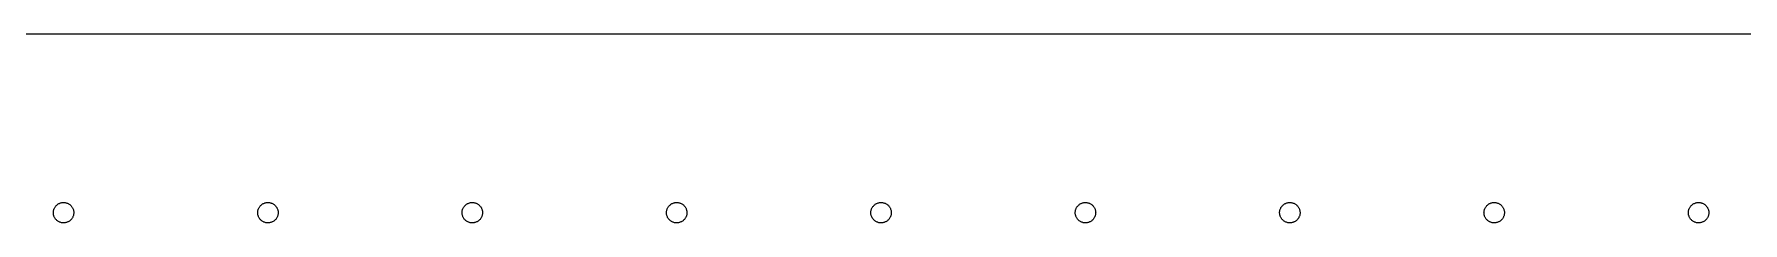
# Model space of a CAD drawing. Extents: x 0 to 96, y 0 to 48.
# Drawn here: x 27.58 to 38.03, y 45.03 to 46.18 of the extents above; entities that cross this region are included whole.
import ezdxf

# ---------------------------------------------------------------- set-up
doc = ezdxf.new("R2010")
doc.units = 0
doc.layers.add('Layer_1', color=7, linetype='CONTINUOUS')

msp = doc.modelspace()

# ---------------------------------------------------------------- linework, layer by layer
at = {"layer": 'Layer_1', "color": 7}
for p, q in [((87.630359, 46.182721), (8.380556, 46.182721)), ((27.726619, 45.144138), (27.730122, 45.146107)), ((27.730122, 45.146107), (27.733784, 45.147288)), ((27.733784, 45.147288), (27.737484, 45.148862)), ((27.737484, 45.148862), (27.741264, 45.149651)), ((27.741264, 45.14965), (27.745122, 45.150439)), ((27.745122, 45.150438), (27.74902, 45.151227)), ((27.74902, 45.151224), (27.752957, 45.151224)), ((27.752957, 45.151224), (27.756854, 45.151224)), ((27.756854, 45.151224), (27.760792, 45.151224)), ((27.760792, 45.151224), (27.764689, 45.150836)), ((27.764689, 45.150831), (27.768548, 45.150042)), ((27.768548, 45.150043), (27.772367, 45.149254)), ((27.772367, 45.149257), (27.776107, 45.148076)), ((27.776107, 45.148076), (27.779768, 45.1465)), ((27.779768, 45.1465), (27.783351, 45.144926)), ((27.783351, 45.144926), (27.786816, 45.142957)), ((28.976619, 45.144138), (28.980122, 45.146107)), ((28.980122, 45.146107), (28.983784, 45.147288)), ((28.983784, 45.147288), (28.987484, 45.148862)), ((28.987484, 45.148862), (28.991264, 45.149651)), ((28.991264, 45.14965), (28.995122, 45.150439)), ((28.995122, 45.150438), (28.99902, 45.151227)), ((28.99902, 45.151224), (29.002957, 45.151224)), ((29.002957, 45.151224), (29.006854, 45.151224)), ((29.006854, 45.151224), (29.010792, 45.151224)), ((29.010792, 45.151224), (29.014689, 45.150836)), ((29.014689, 45.150831), (29.018548, 45.150042)), ((29.018548, 45.150043), (29.022367, 45.149254)), ((29.022367, 45.149257), (29.026107, 45.148076)), ((29.026107, 45.148076), (29.029768, 45.1465)), ((29.029768, 45.1465), (29.033351, 45.144926)), ((29.033351, 45.144926), (29.036816, 45.142957)), ((30.226619, 45.144138), (30.230122, 45.146107)), ((30.230122, 45.146107), (30.233784, 45.147288)), ((30.233784, 45.147288), (30.237484, 45.148862)), ((30.237484, 45.148862), (30.241264, 45.149651)), ((30.241264, 45.14965), (30.245122, 45.150439)), ((30.245122, 45.150438), (30.24902, 45.151227)), ((30.24902, 45.151224), (30.252957, 45.151224)), ((30.252957, 45.151224), (30.256854, 45.151224)), ((30.256854, 45.151224), (30.260792, 45.151224)), ((30.260792, 45.151224), (30.264689, 45.150836)), ((30.264689, 45.150831), (30.268548, 45.150042)), ((30.268548, 45.150043), (30.272367, 45.149254)), ((30.272367, 45.149257), (30.276107, 45.148076)), ((30.276107, 45.148076), (30.279768, 45.1465)), ((30.279768, 45.1465), (30.283351, 45.144926)), ((30.283351, 45.144926), (30.286816, 45.142957)), ((31.476619, 45.144138), (31.480122, 45.146107)), ((31.480122, 45.146107), (31.483784, 45.147288)), ((31.483784, 45.147288), (31.487484, 45.148862)), ((31.487484, 45.148862), (31.491264, 45.149651)), ((31.491264, 45.14965), (31.495122, 45.150439)), ((31.495122, 45.150438), (31.49902, 45.151227)), ((31.49902, 45.151224), (31.502957, 45.151224)), ((31.502957, 45.151224), (31.506854, 45.151224)), ((31.506854, 45.151224), (31.510792, 45.151224)), ((31.510792, 45.151224), (31.514689, 45.150836)), ((31.514689, 45.150831), (31.518548, 45.150042)), ((31.518548, 45.150043), (31.522367, 45.149254)), ((31.522367, 45.149257), (31.526107, 45.148076)), ((31.526107, 45.148076), (31.529768, 45.1465)), ((31.529768, 45.1465), (31.533351, 45.144926)), ((31.533351, 45.144926), (31.536816, 45.142957)), ((32.726619, 45.144138), (32.730122, 45.146107)), ((32.730122, 45.146107), (32.733784, 45.147288)), ((32.733784, 45.147288), (32.737484, 45.148862)), ((32.737484, 45.148862), (32.741264, 45.149651)), ((32.741264, 45.14965), (32.745122, 45.150439)), ((32.745122, 45.150438), (32.74902, 45.151227)), ((32.74902, 45.151224), (32.752957, 45.151224)), ((32.752957, 45.151224), (32.756854, 45.151224)), ((32.756854, 45.151224), (32.760792, 45.151224)), ((32.760792, 45.151224), (32.764689, 45.150836)), ((32.764689, 45.150831), (32.768548, 45.150042)), ((32.768548, 45.150043), (32.772367, 45.149254)), ((32.772367, 45.149257), (32.776107, 45.148076)), ((32.776107, 45.148076), (32.779768, 45.1465)), ((32.779768, 45.1465), (32.783351, 45.144926)), ((32.783351, 45.144926), (32.786816, 45.142957)), ((33.976619, 45.144138), (33.980122, 45.146107)), ((33.980122, 45.146107), (33.983784, 45.147288)), ((33.983784, 45.147288), (33.987484, 45.148862)), ((33.987484, 45.148862), (33.991264, 45.149651)), ((33.991264, 45.14965), (33.995122, 45.150439)), ((33.995122, 45.150438), (33.99902, 45.151227)), ((33.99902, 45.151224), (34.002957, 45.151224)), ((34.002957, 45.151224), (34.006854, 45.151224)), ((34.006854, 45.151224), (34.010792, 45.151224)), ((34.010792, 45.151224), (34.014689, 45.150836)), ((34.014689, 45.150831), (34.018548, 45.150042)), ((34.018548, 45.150043), (34.022367, 45.149254)), ((34.022367, 45.149257), (34.026107, 45.148076)), ((34.026107, 45.148076), (34.029768, 45.1465)), ((34.029768, 45.1465), (34.033351, 45.144926)), ((34.033351, 45.144926), (34.036816, 45.142957)), ((35.226619, 45.144138), (35.230122, 45.146107)), ((35.230122, 45.146107), (35.233784, 45.147288)), ((35.233784, 45.147288), (35.237484, 45.148862)), ((35.237484, 45.148862), (35.241264, 45.149651)), ((35.241264, 45.14965), (35.245122, 45.150439)), ((35.245122, 45.150438), (35.24902, 45.151227)), ((35.24902, 45.151224), (35.252957, 45.151224)), ((35.252957, 45.151224), (35.256854, 45.151224)), ((35.256854, 45.151224), (35.260792, 45.151224)), ((35.260792, 45.151224), (35.264689, 45.150836)), ((35.264689, 45.150831), (35.268548, 45.150042)), ((35.268548, 45.150043), (35.272367, 45.149254)), ((35.272367, 45.149257), (35.276107, 45.148076)), ((35.276107, 45.148076), (35.279768, 45.1465)), ((35.279768, 45.1465), (35.283351, 45.144926)), ((35.283351, 45.144926), (35.286816, 45.142957)), ((36.476619, 45.144138), (36.480122, 45.146107)), ((36.480122, 45.146107), (36.483784, 45.147288)), ((36.483784, 45.147288), (36.487484, 45.148862)), ((36.487484, 45.148862), (36.491264, 45.149651)), ((36.491264, 45.14965), (36.495122, 45.150439)), ((36.495122, 45.150438), (36.49902, 45.151227)), ((36.49902, 45.151224), (36.502957, 45.151224)), ((36.502957, 45.151224), (36.506854, 45.151224)), ((36.506854, 45.151224), (36.510792, 45.151224)), ((36.510792, 45.151224), (36.514689, 45.150836)), ((36.514689, 45.150831), (36.518548, 45.150042)), ((36.518548, 45.150043), (36.522367, 45.149254)), ((36.522367, 45.149257), (36.526107, 45.148076)), ((36.526107, 45.148076), (36.529768, 45.1465)), ((36.529768, 45.1465), (36.533351, 45.144926)), ((36.533351, 45.144926), (36.536816, 45.142957)), ((37.726619, 45.144138), (37.730122, 45.146107)), ((37.730122, 45.146107), (37.733784, 45.147288)), ((37.733784, 45.147288), (37.737484, 45.148862)), ((37.737484, 45.148862), (37.741264, 45.149651)), ((37.741264, 45.14965), (37.745122, 45.150439)), ((37.745122, 45.150438), (37.74902, 45.151227)), ((37.74902, 45.151224), (37.752957, 45.151224)), ((37.752957, 45.151224), (37.756854, 45.151224)), ((37.756854, 45.151224), (37.760792, 45.151224)), ((37.760792, 45.151224), (37.764689, 45.150836)), ((37.764689, 45.150831), (37.768548, 45.150042)), ((37.768548, 45.150043), (37.772367, 45.149254)), ((37.772367, 45.149257), (37.776107, 45.148076)), ((37.776107, 45.148076), (37.779768, 45.1465)), ((37.779768, 45.1465), (37.783351, 45.144926)), ((37.783351, 45.144926), (37.786816, 45.142957)), ((27.693076, 45.090201), (27.693276, 45.094138)), ((27.69339, 45.082327), (27.693112, 45.086264)), ((27.693114, 45.086264), (27.693114, 45.090201)), ((27.693272, 45.094138), (27.69375, 45.098076)), ((27.693941, 45.07839), (27.693386, 45.082327)), ((27.693744, 45.098076), (27.694411, 45.102012)), ((27.694689, 45.074453), (27.693944, 45.07839)), ((27.694413, 45.102012), (27.695358, 45.105556)), ((27.695713, 45.07091), (27.694691, 45.074453)), ((27.695359, 45.105556), (27.69654, 45.109492)), ((27.696973, 45.066973), (27.695713, 45.07091)), ((27.69654, 45.109492), (27.697957, 45.113036)), ((27.698469, 45.06343), (27.696973, 45.066973)), ((27.697957, 45.113036), (27.699571, 45.116579)), ((27.700162, 45.059887), (27.698469, 45.06343)), ((27.699571, 45.116579), (27.701422, 45.120122)), ((27.702091, 45.056343), (27.700162, 45.059887)), ((27.701422, 45.120122), (27.703508, 45.123666)), ((27.704217, 45.053193), (27.702091, 45.056343)), ((27.703508, 45.123666), (27.705792, 45.126816)), ((27.706579, 45.050043), (27.704217, 45.053193)), ((27.705792, 45.126816), (27.708232, 45.129571)), ((27.709099, 45.046894), (27.706579, 45.050043)), ((27.708232, 45.129571), (27.71091, 45.132721)), ((27.711816, 45.044138), (27.709099, 45.046894)), ((27.71091, 45.132721), (27.713744, 45.135477)), ((27.714729, 45.041382), (27.711816, 45.044138)), ((27.713744, 45.135477), (27.716737, 45.137839)), ((27.71776, 45.03902), (27.714729, 45.041382)), ((27.716737, 45.137839), (27.719887, 45.140201)), ((27.719887, 45.140201), (27.723193, 45.14217)), ((27.723193, 45.14217), (27.726619, 45.144138)), ((27.786816, 45.142957), (27.790162, 45.140989)), ((27.790162, 45.140989), (27.793351, 45.138627)), ((27.793351, 45.138627), (27.796382, 45.136264)), ((27.797367, 45.042563), (27.794374, 45.039808)), ((27.796382, 45.136264), (27.799296, 45.133508)), ((27.800201, 45.045319), (27.797367, 45.042563)), ((27.799296, 45.133508), (27.802012, 45.130752)), ((27.802879, 45.048076), (27.800201, 45.045319)), ((27.802012, 45.130752), (27.804532, 45.127602)), ((27.805319, 45.051224), (27.802879, 45.048076)), ((27.804532, 45.127602), (27.806894, 45.124453)), ((27.807603, 45.054374), (27.805319, 45.051224)), ((27.806894, 45.124453), (27.80902, 45.121303)), ((27.809689, 45.057524), (27.807603, 45.054374)), ((27.80902, 45.121303), (27.810949, 45.11776)), ((27.81154, 45.061068), (27.809689, 45.057524)), ((27.810949, 45.11776), (27.812642, 45.114217)), ((27.813154, 45.064611), (27.81154, 45.061068)), ((27.812642, 45.114217), (27.814138, 45.110673)), ((27.814571, 45.068154), (27.813154, 45.064611)), ((27.814138, 45.110673), (27.815398, 45.10713)), ((27.815752, 45.072091), (27.814571, 45.068154)), ((27.815398, 45.10713), (27.81642, 45.103193)), ((27.816698, 45.076028), (27.815753, 45.072091)), ((27.816422, 45.103193), (27.817167, 45.099257)), ((27.817367, 45.079571), (27.8167, 45.076028)), ((27.81717, 45.099257), (27.817726, 45.095319)), ((27.817839, 45.083508), (27.817361, 45.079571)), ((27.817721, 45.095319), (27.817999, 45.091382)), ((27.818036, 45.087446), (27.817836, 45.083508)), ((27.817997, 45.091382), (27.817997, 45.087446)), ((28.943076, 45.090201), (28.943276, 45.094138)), ((28.94339, 45.082327), (28.943112, 45.086264)), ((28.943114, 45.086264), (28.943114, 45.090201)), ((28.943272, 45.094138), (28.94375, 45.098076)), ((28.943941, 45.07839), (28.943386, 45.082327)), ((28.943744, 45.098076), (28.944411, 45.102012)), ((28.944689, 45.074453), (28.943944, 45.07839)), ((28.944413, 45.102012), (28.945358, 45.105556)), ((28.945713, 45.07091), (28.944691, 45.074453)), ((28.945359, 45.105556), (28.94654, 45.109492)), ((28.946973, 45.066973), (28.945713, 45.07091)), ((28.94654, 45.109492), (28.947957, 45.113036)), ((28.948469, 45.06343), (28.946973, 45.066973)), ((28.947957, 45.113036), (28.949571, 45.116579)), ((28.950162, 45.059887), (28.948469, 45.06343)), ((28.949571, 45.116579), (28.951422, 45.120122)), ((28.952091, 45.056343), (28.950162, 45.059887)), ((28.951422, 45.120122), (28.953508, 45.123666)), ((28.954217, 45.053193), (28.952091, 45.056343)), ((28.953508, 45.123666), (28.955792, 45.126816)), ((28.956579, 45.050043), (28.954217, 45.053193)), ((28.955792, 45.126816), (28.958232, 45.129571)), ((28.959099, 45.046894), (28.956579, 45.050043)), ((28.958232, 45.129571), (28.96091, 45.132721)), ((28.961816, 45.044138), (28.959099, 45.046894)), ((28.96091, 45.132721), (28.963744, 45.135477)), ((28.964729, 45.041382), (28.961816, 45.044138)), ((28.963744, 45.135477), (28.966737, 45.137839)), ((28.96776, 45.03902), (28.964729, 45.041382)), ((28.966737, 45.137839), (28.969887, 45.140201)), ((28.969887, 45.140201), (28.973193, 45.14217)), ((28.973193, 45.14217), (28.976619, 45.144138)), ((29.036816, 45.142957), (29.040162, 45.140989)), ((29.040162, 45.140989), (29.043351, 45.138627)), ((29.043351, 45.138627), (29.046382, 45.136264)), ((29.047367, 45.042563), (29.044374, 45.039808)), ((29.046382, 45.136264), (29.049296, 45.133508)), ((29.050201, 45.045319), (29.047367, 45.042563)), ((29.049296, 45.133508), (29.052012, 45.130752)), ((29.052879, 45.048076), (29.050201, 45.045319)), ((29.052012, 45.130752), (29.054532, 45.127602)), ((29.055319, 45.051224), (29.052879, 45.048076)), ((29.054532, 45.127602), (29.056894, 45.124453)), ((29.057603, 45.054374), (29.055319, 45.051224)), ((29.056894, 45.124453), (29.05902, 45.121303)), ((29.059689, 45.057524), (29.057603, 45.054374)), ((29.05902, 45.121303), (29.060949, 45.11776)), ((29.06154, 45.061068), (29.059689, 45.057524)), ((29.060949, 45.11776), (29.062642, 45.114217)), ((29.063154, 45.064611), (29.06154, 45.061068)), ((29.062642, 45.114217), (29.064138, 45.110673)), ((29.064571, 45.068154), (29.063154, 45.064611)), ((29.064138, 45.110673), (29.065398, 45.10713)), ((29.065752, 45.072091), (29.064571, 45.068154)), ((29.065398, 45.10713), (29.06642, 45.103193)), ((29.066698, 45.076028), (29.065753, 45.072091)), ((29.066422, 45.103193), (29.067167, 45.099257)), ((29.067367, 45.079571), (29.0667, 45.076028)), ((29.06717, 45.099257), (29.067726, 45.095319)), ((29.067839, 45.083508), (29.067361, 45.079571)), ((29.067721, 45.095319), (29.067999, 45.091382)), ((29.068036, 45.087446), (29.067836, 45.083508)), ((29.067997, 45.091382), (29.067997, 45.087446)), ((30.193076, 45.090201), (30.193276, 45.094138)), ((30.19339, 45.082327), (30.193112, 45.086264)), ((30.193114, 45.086264), (30.193114, 45.090201)), ((30.193272, 45.094138), (30.19375, 45.098076)), ((30.193941, 45.07839), (30.193386, 45.082327)), ((30.193744, 45.098076), (30.194411, 45.102012)), ((30.194689, 45.074453), (30.193944, 45.07839)), ((30.194413, 45.102012), (30.195358, 45.105556)), ((30.195713, 45.07091), (30.194691, 45.074453)), ((30.195359, 45.105556), (30.19654, 45.109492)), ((30.196973, 45.066973), (30.195713, 45.07091)), ((30.19654, 45.109492), (30.197957, 45.113036)), ((30.198469, 45.06343), (30.196973, 45.066973)), ((30.197957, 45.113036), (30.199571, 45.116579)), ((30.200162, 45.059887), (30.198469, 45.06343)), ((30.199571, 45.116579), (30.201422, 45.120122)), ((30.202091, 45.056343), (30.200162, 45.059887)), ((30.201422, 45.120122), (30.203508, 45.123666)), ((30.204217, 45.053193), (30.202091, 45.056343)), ((30.203508, 45.123666), (30.205792, 45.126816)), ((30.206579, 45.050043), (30.204217, 45.053193)), ((30.205792, 45.126816), (30.208232, 45.129571)), ((30.209099, 45.046894), (30.206579, 45.050043)), ((30.208232, 45.129571), (30.21091, 45.132721)), ((30.211816, 45.044138), (30.209099, 45.046894)), ((30.21091, 45.132721), (30.213744, 45.135477)), ((30.214729, 45.041382), (30.211816, 45.044138)), ((30.213744, 45.135477), (30.216737, 45.137839)), ((30.21776, 45.03902), (30.214729, 45.041382)), ((30.216737, 45.137839), (30.219887, 45.140201)), ((30.219887, 45.140201), (30.223193, 45.14217)), ((30.223193, 45.14217), (30.226619, 45.144138)), ((30.286816, 45.142957), (30.290162, 45.140989)), ((30.290162, 45.140989), (30.293351, 45.138627)), ((30.293351, 45.138627), (30.296382, 45.136264)), ((30.297367, 45.042563), (30.294374, 45.039808)), ((30.296382, 45.136264), (30.299296, 45.133508)), ((30.300201, 45.045319), (30.297367, 45.042563)), ((30.299296, 45.133508), (30.302012, 45.130752)), ((30.302879, 45.048076), (30.300201, 45.045319)), ((30.302012, 45.130752), (30.304532, 45.127602)), ((30.305319, 45.051224), (30.302879, 45.048076)), ((30.304532, 45.127602), (30.306894, 45.124453)), ((30.307603, 45.054374), (30.305319, 45.051224)), ((30.306894, 45.124453), (30.30902, 45.121303)), ((30.309689, 45.057524), (30.307603, 45.054374)), ((30.30902, 45.121303), (30.310949, 45.11776)), ((30.31154, 45.061068), (30.309689, 45.057524)), ((30.310949, 45.11776), (30.312642, 45.114217)), ((30.313154, 45.064611), (30.31154, 45.061068)), ((30.312642, 45.114217), (30.314138, 45.110673)), ((30.314571, 45.068154), (30.313154, 45.064611)), ((30.314138, 45.110673), (30.315398, 45.10713)), ((30.315752, 45.072091), (30.314571, 45.068154)), ((30.315398, 45.10713), (30.31642, 45.103193)), ((30.316698, 45.076028), (30.315753, 45.072091)), ((30.316422, 45.103193), (30.317167, 45.099257)), ((30.317367, 45.079571), (30.3167, 45.076028)), ((30.31717, 45.099257), (30.317726, 45.095319)), ((30.317839, 45.083508), (30.317361, 45.079571)), ((30.317721, 45.095319), (30.317999, 45.091382)), ((30.318036, 45.087446), (30.317836, 45.083508)), ((30.317997, 45.091382), (30.317997, 45.087446)), ((31.443076, 45.090201), (31.443276, 45.094138)), ((31.44339, 45.082327), (31.443112, 45.086264)), ((31.443114, 45.086264), (31.443114, 45.090201)), ((31.443272, 45.094138), (31.44375, 45.098076)), ((31.443941, 45.07839), (31.443386, 45.082327)), ((31.443744, 45.098076), (31.444411, 45.102012)), ((31.444689, 45.074453), (31.443944, 45.07839)), ((31.444413, 45.102012), (31.445358, 45.105556)), ((31.445713, 45.07091), (31.444691, 45.074453)), ((31.445359, 45.105556), (31.44654, 45.109492)), ((31.446973, 45.066973), (31.445713, 45.07091)), ((31.44654, 45.109492), (31.447957, 45.113036)), ((31.448469, 45.06343), (31.446973, 45.066973)), ((31.447957, 45.113036), (31.449571, 45.116579)), ((31.450162, 45.059887), (31.448469, 45.06343)), ((31.449571, 45.116579), (31.451422, 45.120122)), ((31.452091, 45.056343), (31.450162, 45.059887)), ((31.451422, 45.120122), (31.453508, 45.123666)), ((31.454217, 45.053193), (31.452091, 45.056343)), ((31.453508, 45.123666), (31.455792, 45.126816)), ((31.456579, 45.050043), (31.454217, 45.053193)), ((31.455792, 45.126816), (31.458232, 45.129571)), ((31.459099, 45.046894), (31.456579, 45.050043)), ((31.458232, 45.129571), (31.46091, 45.132721)), ((31.461816, 45.044138), (31.459099, 45.046894)), ((31.46091, 45.132721), (31.463744, 45.135477)), ((31.464729, 45.041382), (31.461816, 45.044138)), ((31.463744, 45.135477), (31.466737, 45.137839)), ((31.46776, 45.03902), (31.464729, 45.041382)), ((31.466737, 45.137839), (31.469887, 45.140201)), ((31.469887, 45.140201), (31.473193, 45.14217)), ((31.473193, 45.14217), (31.476619, 45.144138)), ((31.536816, 45.142957), (31.540162, 45.140989)), ((31.540162, 45.140989), (31.543351, 45.138627)), ((31.543351, 45.138627), (31.546382, 45.136264)), ((31.547367, 45.042563), (31.544374, 45.039808)), ((31.546382, 45.136264), (31.549296, 45.133508)), ((31.550201, 45.045319), (31.547367, 45.042563)), ((31.549296, 45.133508), (31.552012, 45.130752)), ((31.552879, 45.048076), (31.550201, 45.045319)), ((31.552012, 45.130752), (31.554532, 45.127602)), ((31.555319, 45.051224), (31.552879, 45.048076)), ((31.554532, 45.127602), (31.556894, 45.124453)), ((31.557603, 45.054374), (31.555319, 45.051224)), ((31.556894, 45.124453), (31.55902, 45.121303)), ((31.559689, 45.057524), (31.557603, 45.054374)), ((31.55902, 45.121303), (31.560949, 45.11776)), ((31.56154, 45.061068), (31.559689, 45.057524)), ((31.560949, 45.11776), (31.562642, 45.114217)), ((31.563154, 45.064611), (31.56154, 45.061068)), ((31.562642, 45.114217), (31.564138, 45.110673)), ((31.564571, 45.068154), (31.563154, 45.064611)), ((31.564138, 45.110673), (31.565398, 45.10713)), ((31.565752, 45.072091), (31.564571, 45.068154)), ((31.565398, 45.10713), (31.56642, 45.103193)), ((31.566698, 45.076028), (31.565753, 45.072091)), ((31.566422, 45.103193), (31.567167, 45.099257)), ((31.567367, 45.079571), (31.5667, 45.076028)), ((31.56717, 45.099257), (31.567726, 45.095319)), ((31.567839, 45.083508), (31.567361, 45.079571)), ((31.567721, 45.095319), (31.567999, 45.091382)), ((31.568036, 45.087446), (31.567836, 45.083508)), ((31.567997, 45.091382), (31.567997, 45.087446)), ((32.693076, 45.090201), (32.693276, 45.094138)), ((32.69339, 45.082327), (32.693112, 45.086264)), ((32.693114, 45.086264), (32.693114, 45.090201)), ((32.693272, 45.094138), (32.69375, 45.098076)), ((32.693941, 45.07839), (32.693386, 45.082327)), ((32.693744, 45.098076), (32.694411, 45.102012)), ((32.694689, 45.074453), (32.693944, 45.07839)), ((32.694413, 45.102012), (32.695358, 45.105556)), ((32.695713, 45.07091), (32.694691, 45.074453)), ((32.695359, 45.105556), (32.69654, 45.109492)), ((32.696973, 45.066973), (32.695713, 45.07091)), ((32.69654, 45.109492), (32.697957, 45.113036)), ((32.698469, 45.06343), (32.696973, 45.066973)), ((32.697957, 45.113036), (32.699571, 45.116579)), ((32.700162, 45.059887), (32.698469, 45.06343)), ((32.699571, 45.116579), (32.701422, 45.120122)), ((32.702091, 45.056343), (32.700162, 45.059887)), ((32.701422, 45.120122), (32.703508, 45.123666)), ((32.704217, 45.053193), (32.702091, 45.056343)), ((32.703508, 45.123666), (32.705792, 45.126816)), ((32.706579, 45.050043), (32.704217, 45.053193)), ((32.705792, 45.126816), (32.708232, 45.129571)), ((32.709099, 45.046894), (32.706579, 45.050043)), ((32.708232, 45.129571), (32.71091, 45.132721)), ((32.711816, 45.044138), (32.709099, 45.046894)), ((32.71091, 45.132721), (32.713744, 45.135477)), ((32.714729, 45.041382), (32.711816, 45.044138)), ((32.713744, 45.135477), (32.716737, 45.137839)), ((32.71776, 45.03902), (32.714729, 45.041382)), ((32.716737, 45.137839), (32.719887, 45.140201)), ((32.719887, 45.140201), (32.723193, 45.14217)), ((32.723193, 45.14217), (32.726619, 45.144138)), ((32.786816, 45.142957), (32.790162, 45.140989)), ((32.790162, 45.140989), (32.793351, 45.138627)), ((32.793351, 45.138627), (32.796382, 45.136264)), ((32.797367, 45.042563), (32.794374, 45.039808)), ((32.796382, 45.136264), (32.799296, 45.133508)), ((32.800201, 45.045319), (32.797367, 45.042563)), ((32.799296, 45.133508), (32.802012, 45.130752)), ((32.802879, 45.048076), (32.800201, 45.045319)), ((32.802012, 45.130752), (32.804532, 45.127602)), ((32.805319, 45.051224), (32.802879, 45.048076)), ((32.804532, 45.127602), (32.806894, 45.124453)), ((32.807603, 45.054374), (32.805319, 45.051224)), ((32.806894, 45.124453), (32.80902, 45.121303)), ((32.809689, 45.057524), (32.807603, 45.054374)), ((32.80902, 45.121303), (32.810949, 45.11776)), ((32.81154, 45.061068), (32.809689, 45.057524)), ((32.810949, 45.11776), (32.812642, 45.114217)), ((32.813154, 45.064611), (32.81154, 45.061068)), ((32.812642, 45.114217), (32.814138, 45.110673)), ((32.814571, 45.068154), (32.813154, 45.064611)), ((32.814138, 45.110673), (32.815398, 45.10713)), ((32.815752, 45.072091), (32.814571, 45.068154)), ((32.815398, 45.10713), (32.81642, 45.103193)), ((32.816698, 45.076028), (32.815753, 45.072091)), ((32.816422, 45.103193), (32.817167, 45.099257)), ((32.817367, 45.079571), (32.8167, 45.076028)), ((32.81717, 45.099257), (32.817726, 45.095319)), ((32.817839, 45.083508), (32.817361, 45.079571)), ((32.817721, 45.095319), (32.817999, 45.091382)), ((32.818036, 45.087446), (32.817836, 45.083508)), ((32.817997, 45.091382), (32.817997, 45.087446)), ((33.943076, 45.090201), (33.943276, 45.094138)), ((33.94339, 45.082327), (33.943112, 45.086264)), ((33.943114, 45.086264), (33.943114, 45.090201)), ((33.943272, 45.094138), (33.94375, 45.098076)), ((33.943941, 45.07839), (33.943386, 45.082327)), ((33.943744, 45.098076), (33.944411, 45.102012)), ((33.944689, 45.074453), (33.943944, 45.07839)), ((33.944413, 45.102012), (33.945358, 45.105556)), ((33.945713, 45.07091), (33.944691, 45.074453)), ((33.945359, 45.105556), (33.94654, 45.109492)), ((33.946973, 45.066973), (33.945713, 45.07091)), ((33.94654, 45.109492), (33.947957, 45.113036)), ((33.948469, 45.06343), (33.946973, 45.066973)), ((33.947957, 45.113036), (33.949571, 45.116579)), ((33.950162, 45.059887), (33.948469, 45.06343)), ((33.949571, 45.116579), (33.951422, 45.120122)), ((33.952091, 45.056343), (33.950162, 45.059887)), ((33.951422, 45.120122), (33.953508, 45.123666)), ((33.954217, 45.053193), (33.952091, 45.056343)), ((33.953508, 45.123666), (33.955792, 45.126816)), ((33.956579, 45.050043), (33.954217, 45.053193)), ((33.955792, 45.126816), (33.958232, 45.129571)), ((33.959099, 45.046894), (33.956579, 45.050043)), ((33.958232, 45.129571), (33.96091, 45.132721)), ((33.961816, 45.044138), (33.959099, 45.046894)), ((33.96091, 45.132721), (33.963744, 45.135477)), ((33.964729, 45.041382), (33.961816, 45.044138)), ((33.963744, 45.135477), (33.966737, 45.137839)), ((33.96776, 45.03902), (33.964729, 45.041382)), ((33.966737, 45.137839), (33.969887, 45.140201)), ((33.969887, 45.140201), (33.973193, 45.14217)), ((33.973193, 45.14217), (33.976619, 45.144138)), ((34.036816, 45.142957), (34.040162, 45.140989)), ((34.040162, 45.140989), (34.043351, 45.138627)), ((34.043351, 45.138627), (34.046382, 45.136264)), ((34.047367, 45.042563), (34.044374, 45.039808)), ((34.046382, 45.136264), (34.049296, 45.133508)), ((34.050201, 45.045319), (34.047367, 45.042563)), ((34.049296, 45.133508), (34.052012, 45.130752)), ((34.052879, 45.048076), (34.050201, 45.045319)), ((34.052012, 45.130752), (34.054532, 45.127602)), ((34.055319, 45.051224), (34.052879, 45.048076)), ((34.054532, 45.127602), (34.056894, 45.124453)), ((34.057603, 45.054374), (34.055319, 45.051224)), ((34.056894, 45.124453), (34.05902, 45.121303)), ((34.059689, 45.057524), (34.057603, 45.054374)), ((34.05902, 45.121303), (34.060949, 45.11776)), ((34.06154, 45.061068), (34.059689, 45.057524)), ((34.060949, 45.11776), (34.062642, 45.114217)), ((34.063154, 45.064611), (34.06154, 45.061068)), ((34.062642, 45.114217), (34.064138, 45.110673)), ((34.064571, 45.068154), (34.063154, 45.064611)), ((34.064138, 45.110673), (34.065398, 45.10713)), ((34.065752, 45.072091), (34.064571, 45.068154)), ((34.065398, 45.10713), (34.06642, 45.103193)), ((34.066698, 45.076028), (34.065753, 45.072091)), ((34.066422, 45.103193), (34.067167, 45.099257)), ((34.067367, 45.079571), (34.0667, 45.076028)), ((34.06717, 45.099257), (34.067726, 45.095319)), ((34.067839, 45.083508), (34.067361, 45.079571)), ((34.067721, 45.095319), (34.067999, 45.091382)), ((34.068036, 45.087446), (34.067836, 45.083508)), ((34.067997, 45.091382), (34.067997, 45.087446)), ((35.193076, 45.090201), (35.193276, 45.094138)), ((35.19339, 45.082327), (35.193112, 45.086264)), ((35.193114, 45.086264), (35.193114, 45.090201)), ((35.193272, 45.094138), (35.19375, 45.098076)), ((35.193941, 45.07839), (35.193386, 45.082327)), ((35.193744, 45.098076), (35.194411, 45.102012)), ((35.194689, 45.074453), (35.193944, 45.07839)), ((35.194413, 45.102012), (35.195358, 45.105556)), ((35.195713, 45.07091), (35.194691, 45.074453)), ((35.195359, 45.105556), (35.19654, 45.109492)), ((35.196973, 45.066973), (35.195713, 45.07091)), ((35.19654, 45.109492), (35.197957, 45.113036)), ((35.198469, 45.06343), (35.196973, 45.066973)), ((35.197957, 45.113036), (35.199571, 45.116579)), ((35.200162, 45.059887), (35.198469, 45.06343)), ((35.199571, 45.116579), (35.201422, 45.120122)), ((35.202091, 45.056343), (35.200162, 45.059887)), ((35.201422, 45.120122), (35.203508, 45.123666)), ((35.204217, 45.053193), (35.202091, 45.056343)), ((35.203508, 45.123666), (35.205792, 45.126816)), ((35.206579, 45.050043), (35.204217, 45.053193)), ((35.205792, 45.126816), (35.208232, 45.129571)), ((35.209099, 45.046894), (35.206579, 45.050043)), ((35.208232, 45.129571), (35.21091, 45.132721)), ((35.211816, 45.044138), (35.209099, 45.046894)), ((35.21091, 45.132721), (35.213744, 45.135477)), ((35.214729, 45.041382), (35.211816, 45.044138)), ((35.213744, 45.135477), (35.216737, 45.137839)), ((35.21776, 45.03902), (35.214729, 45.041382)), ((35.216737, 45.137839), (35.219887, 45.140201)), ((35.219887, 45.140201), (35.223193, 45.14217)), ((35.223193, 45.14217), (35.226619, 45.144138)), ((35.286816, 45.142957), (35.290162, 45.140989)), ((35.290162, 45.140989), (35.293351, 45.138627)), ((35.293351, 45.138627), (35.296382, 45.136264)), ((35.297367, 45.042563), (35.294374, 45.039808)), ((35.296382, 45.136264), (35.299296, 45.133508)), ((35.300201, 45.045319), (35.297367, 45.042563)), ((35.299296, 45.133508), (35.302012, 45.130752)), ((35.302879, 45.048076), (35.300201, 45.045319)), ((35.302012, 45.130752), (35.304532, 45.127602)), ((35.305319, 45.051224), (35.302879, 45.048076)), ((35.304532, 45.127602), (35.306894, 45.124453)), ((35.307603, 45.054374), (35.305319, 45.051224)), ((35.306894, 45.124453), (35.30902, 45.121303)), ((35.309689, 45.057524), (35.307603, 45.054374)), ((35.30902, 45.121303), (35.310949, 45.11776)), ((35.31154, 45.061068), (35.309689, 45.057524)), ((35.310949, 45.11776), (35.312642, 45.114217)), ((35.313154, 45.064611), (35.31154, 45.061068)), ((35.312642, 45.114217), (35.314138, 45.110673)), ((35.314571, 45.068154), (35.313154, 45.064611)), ((35.314138, 45.110673), (35.315398, 45.10713)), ((35.315752, 45.072091), (35.314571, 45.068154)), ((35.315398, 45.10713), (35.31642, 45.103193)), ((35.316698, 45.076028), (35.315753, 45.072091)), ((35.316422, 45.103193), (35.317167, 45.099257)), ((35.317367, 45.079571), (35.3167, 45.076028)), ((35.31717, 45.099257), (35.317726, 45.095319)), ((35.317839, 45.083508), (35.317361, 45.079571)), ((35.317721, 45.095319), (35.317999, 45.091382)), ((35.318036, 45.087446), (35.317836, 45.083508)), ((35.317997, 45.091382), (35.317997, 45.087446)), ((36.443076, 45.090201), (36.443276, 45.094138)), ((36.44339, 45.082327), (36.443112, 45.086264)), ((36.443114, 45.086264), (36.443114, 45.090201)), ((36.443272, 45.094138), (36.44375, 45.098076)), ((36.443941, 45.07839), (36.443386, 45.082327)), ((36.443744, 45.098076), (36.444411, 45.102012)), ((36.444689, 45.074453), (36.443944, 45.07839)), ((36.444413, 45.102012), (36.445358, 45.105556)), ((36.445713, 45.07091), (36.444691, 45.074453)), ((36.445359, 45.105556), (36.44654, 45.109492)), ((36.446973, 45.066973), (36.445713, 45.07091)), ((36.44654, 45.109492), (36.447957, 45.113036)), ((36.448469, 45.06343), (36.446973, 45.066973)), ((36.447957, 45.113036), (36.449571, 45.116579)), ((36.450162, 45.059887), (36.448469, 45.06343)), ((36.449571, 45.116579), (36.451422, 45.120122)), ((36.452091, 45.056343), (36.450162, 45.059887)), ((36.451422, 45.120122), (36.453508, 45.123666)), ((36.454217, 45.053193), (36.452091, 45.056343)), ((36.453508, 45.123666), (36.455792, 45.126816)), ((36.456579, 45.050043), (36.454217, 45.053193)), ((36.455792, 45.126816), (36.458232, 45.129571)), ((36.459099, 45.046894), (36.456579, 45.050043)), ((36.458232, 45.129571), (36.46091, 45.132721)), ((36.461816, 45.044138), (36.459099, 45.046894)), ((36.46091, 45.132721), (36.463744, 45.135477)), ((36.464729, 45.041382), (36.461816, 45.044138)), ((36.463744, 45.135477), (36.466737, 45.137839)), ((36.46776, 45.03902), (36.464729, 45.041382)), ((36.466737, 45.137839), (36.469887, 45.140201)), ((36.469887, 45.140201), (36.473193, 45.14217)), ((36.473193, 45.14217), (36.476619, 45.144138)), ((36.536816, 45.142957), (36.540162, 45.140989)), ((36.540162, 45.140989), (36.543351, 45.138627)), ((36.543351, 45.138627), (36.546382, 45.136264)), ((36.547367, 45.042563), (36.544374, 45.039808)), ((36.546382, 45.136264), (36.549296, 45.133508)), ((36.550201, 45.045319), (36.547367, 45.042563)), ((36.549296, 45.133508), (36.552012, 45.130752)), ((36.552879, 45.048076), (36.550201, 45.045319)), ((36.552012, 45.130752), (36.554532, 45.127602)), ((36.555319, 45.051224), (36.552879, 45.048076)), ((36.554532, 45.127602), (36.556894, 45.124453)), ((36.557603, 45.054374), (36.555319, 45.051224)), ((36.556894, 45.124453), (36.55902, 45.121303)), ((36.559689, 45.057524), (36.557603, 45.054374)), ((36.55902, 45.121303), (36.560949, 45.11776)), ((36.56154, 45.061068), (36.559689, 45.057524)), ((36.560949, 45.11776), (36.562642, 45.114217)), ((36.563154, 45.064611), (36.56154, 45.061068)), ((36.562642, 45.114217), (36.564138, 45.110673)), ((36.564571, 45.068154), (36.563154, 45.064611)), ((36.564138, 45.110673), (36.565398, 45.10713)), ((36.565752, 45.072091), (36.564571, 45.068154)), ((36.565398, 45.10713), (36.56642, 45.103193)), ((36.566698, 45.076028), (36.565753, 45.072091)), ((36.566422, 45.103193), (36.567167, 45.099257)), ((36.567367, 45.079571), (36.5667, 45.076028)), ((36.56717, 45.099257), (36.567726, 45.095319)), ((36.567839, 45.083508), (36.567361, 45.079571)), ((36.567721, 45.095319), (36.567999, 45.091382)), ((36.568036, 45.087446), (36.567836, 45.083508)), ((36.567997, 45.091382), (36.567997, 45.087446)), ((37.693076, 45.090201), (37.693276, 45.094138)), ((37.69339, 45.082327), (37.693112, 45.086264)), ((37.693114, 45.086264), (37.693114, 45.090201)), ((37.693272, 45.094138), (37.69375, 45.098076)), ((37.693941, 45.07839), (37.693386, 45.082327)), ((37.693744, 45.098076), (37.694411, 45.102012)), ((37.694689, 45.074453), (37.693944, 45.07839)), ((37.694413, 45.102012), (37.695358, 45.105556)), ((37.695713, 45.07091), (37.694691, 45.074453)), ((37.695359, 45.105556), (37.69654, 45.109492)), ((37.696973, 45.066973), (37.695713, 45.07091)), ((37.69654, 45.109492), (37.697957, 45.113036)), ((37.698469, 45.06343), (37.696973, 45.066973)), ((37.697957, 45.113036), (37.699571, 45.116579)), ((37.700162, 45.059887), (37.698469, 45.06343)), ((37.699571, 45.116579), (37.701422, 45.120122)), ((37.702091, 45.056343), (37.700162, 45.059887)), ((37.701422, 45.120122), (37.703508, 45.123666)), ((37.704217, 45.053193), (37.702091, 45.056343)), ((37.703508, 45.123666), (37.705792, 45.126816)), ((37.706579, 45.050043), (37.704217, 45.053193)), ((37.705792, 45.126816), (37.708232, 45.129571)), ((37.709099, 45.046894), (37.706579, 45.050043)), ((37.708232, 45.129571), (37.71091, 45.132721)), ((37.711816, 45.044138), (37.709099, 45.046894)), ((37.71091, 45.132721), (37.713744, 45.135477)), ((37.714729, 45.041382), (37.711816, 45.044138)), ((37.713744, 45.135477), (37.716737, 45.137839)), ((37.71776, 45.03902), (37.714729, 45.041382)), ((37.716737, 45.137839), (37.719887, 45.140201)), ((37.719887, 45.140201), (37.723193, 45.14217)), ((37.723193, 45.14217), (37.726619, 45.144138)), ((37.786816, 45.142957), (37.790162, 45.140989)), ((37.790162, 45.140989), (37.793351, 45.138627)), ((37.793351, 45.138627), (37.796382, 45.136264)), ((37.797367, 45.042563), (37.794374, 45.039808)), ((37.796382, 45.136264), (37.799296, 45.133508)), ((37.800201, 45.045319), (37.797367, 45.042563)), ((37.799296, 45.133508), (37.802012, 45.130752)), ((37.802879, 45.048076), (37.800201, 45.045319)), ((37.802012, 45.130752), (37.804532, 45.127602)), ((37.805319, 45.051224), (37.802879, 45.048076)), ((37.804532, 45.127602), (37.806894, 45.124453)), ((37.807603, 45.054374), (37.805319, 45.051224)), ((37.806894, 45.124453), (37.80902, 45.121303)), ((37.809689, 45.057524), (37.807603, 45.054374)), ((37.80902, 45.121303), (37.810949, 45.11776)), ((37.81154, 45.061068), (37.809689, 45.057524)), ((37.810949, 45.11776), (37.812642, 45.114217)), ((37.813154, 45.064611), (37.81154, 45.061068)), ((37.812642, 45.114217), (37.814138, 45.110673)), ((37.814571, 45.068154), (37.813154, 45.064611)), ((37.814138, 45.110673), (37.815398, 45.10713)), ((37.815752, 45.072091), (37.814571, 45.068154)), ((37.815398, 45.10713), (37.81642, 45.103193)), ((37.816698, 45.076028), (37.815753, 45.072091)), ((37.816422, 45.103193), (37.817167, 45.099257)), ((37.817367, 45.079571), (37.8167, 45.076028)), ((37.81717, 45.099257), (37.817726, 45.095319)), ((37.817839, 45.083508), (37.817361, 45.079571)), ((37.817721, 45.095319), (37.817999, 45.091382)), ((37.818036, 45.087446), (37.817836, 45.083508)), ((37.817997, 45.091382), (37.817997, 45.087446)), ((27.720949, 45.036658), (27.71776, 45.03902)), ((27.724296, 45.034689), (27.720949, 45.036658)), ((27.72776, 45.032721), (27.724296, 45.034689)), ((27.731343, 45.031146), (27.72776, 45.032721)), ((27.735004, 45.029964), (27.731343, 45.031146)), ((27.738744, 45.028783), (27.735004, 45.029964)), ((27.742563, 45.027602), (27.738744, 45.028783)), ((27.746422, 45.027209), (27.742563, 45.027598)), ((27.750319, 45.026421), (27.746422, 45.02721)), ((27.754257, 45.026421), (27.750319, 45.026421)), ((27.758154, 45.026421), (27.754257, 45.026421)), ((27.762091, 45.026816), (27.758154, 45.026427)), ((27.765989, 45.027209), (27.762091, 45.02682)), ((27.769847, 45.027997), (27.765989, 45.027208)), ((27.773627, 45.029178), (27.769847, 45.027997)), ((27.777327, 45.030359), (27.773627, 45.029178)), ((27.780989, 45.031933), (27.777327, 45.030359)), ((27.784492, 45.033508), (27.780989, 45.031933)), ((27.787918, 45.035477), (27.784492, 45.033508)), ((27.791224, 45.037446), (27.787918, 45.035477)), ((27.794374, 45.039808), (27.791224, 45.037446)), ((28.970949, 45.036658), (28.96776, 45.03902)), ((28.974296, 45.034689), (28.970949, 45.036658)), ((28.97776, 45.032721), (28.974296, 45.034689)), ((28.981343, 45.031146), (28.97776, 45.032721)), ((28.985004, 45.029964), (28.981343, 45.031146)), ((28.988744, 45.028783), (28.985004, 45.029964)), ((28.992563, 45.027602), (28.988744, 45.028783)), ((28.996422, 45.027209), (28.992563, 45.027598)), ((29.000319, 45.026421), (28.996422, 45.02721)), ((29.004257, 45.026421), (29.000319, 45.026421)), ((29.008154, 45.026421), (29.004257, 45.026421)), ((29.012091, 45.026816), (29.008154, 45.026427)), ((29.015989, 45.027209), (29.012091, 45.02682)), ((29.019847, 45.027997), (29.015989, 45.027208)), ((29.023627, 45.029178), (29.019847, 45.027997)), ((29.027327, 45.030359), (29.023627, 45.029178)), ((29.030989, 45.031933), (29.027327, 45.030359)), ((29.034492, 45.033508), (29.030989, 45.031933)), ((29.037918, 45.035477), (29.034492, 45.033508)), ((29.041224, 45.037446), (29.037918, 45.035477)), ((29.044374, 45.039808), (29.041224, 45.037446)), ((30.220949, 45.036658), (30.21776, 45.03902)), ((30.224296, 45.034689), (30.220949, 45.036658)), ((30.22776, 45.032721), (30.224296, 45.034689)), ((30.231343, 45.031146), (30.22776, 45.032721)), ((30.235004, 45.029964), (30.231343, 45.031146)), ((30.238744, 45.028783), (30.235004, 45.029964)), ((30.242563, 45.027602), (30.238744, 45.028783)), ((30.246422, 45.027209), (30.242563, 45.027598)), ((30.250319, 45.026421), (30.246422, 45.02721)), ((30.254257, 45.026421), (30.250319, 45.026421)), ((30.258154, 45.026421), (30.254257, 45.026421)), ((30.262091, 45.026816), (30.258154, 45.026427)), ((30.265989, 45.027209), (30.262091, 45.02682)), ((30.269847, 45.027997), (30.265989, 45.027208)), ((30.273627, 45.029178), (30.269847, 45.027997)), ((30.277327, 45.030359), (30.273627, 45.029178)), ((30.280989, 45.031933), (30.277327, 45.030359)), ((30.284492, 45.033508), (30.280989, 45.031933)), ((30.287918, 45.035477), (30.284492, 45.033508)), ((30.291224, 45.037446), (30.287918, 45.035477)), ((30.294374, 45.039808), (30.291224, 45.037446)), ((31.470949, 45.036658), (31.46776, 45.03902)), ((31.474296, 45.034689), (31.470949, 45.036658)), ((31.47776, 45.032721), (31.474296, 45.034689)), ((31.481343, 45.031146), (31.47776, 45.032721)), ((31.485004, 45.029964), (31.481343, 45.031146)), ((31.488744, 45.028783), (31.485004, 45.029964)), ((31.492563, 45.027602), (31.488744, 45.028783)), ((31.496422, 45.027209), (31.492563, 45.027598)), ((31.500319, 45.026421), (31.496422, 45.02721)), ((31.504257, 45.026421), (31.500319, 45.026421)), ((31.508154, 45.026421), (31.504257, 45.026421)), ((31.512091, 45.026816), (31.508154, 45.026427)), ((31.515989, 45.027209), (31.512091, 45.02682)), ((31.519847, 45.027997), (31.515989, 45.027208)), ((31.523627, 45.029178), (31.519847, 45.027997)), ((31.527327, 45.030359), (31.523627, 45.029178)), ((31.530989, 45.031933), (31.527327, 45.030359)), ((31.534492, 45.033508), (31.530989, 45.031933)), ((31.537918, 45.035477), (31.534492, 45.033508)), ((31.541224, 45.037446), (31.537918, 45.035477)), ((31.544374, 45.039808), (31.541224, 45.037446)), ((32.720949, 45.036658), (32.71776, 45.03902)), ((32.724296, 45.034689), (32.720949, 45.036658)), ((32.72776, 45.032721), (32.724296, 45.034689)), ((32.731343, 45.031146), (32.72776, 45.032721)), ((32.735004, 45.029964), (32.731343, 45.031146)), ((32.738744, 45.028783), (32.735004, 45.029964)), ((32.742563, 45.027602), (32.738744, 45.028783)), ((32.746422, 45.027209), (32.742563, 45.027598)), ((32.750319, 45.026421), (32.746422, 45.02721)), ((32.754257, 45.026421), (32.750319, 45.026421)), ((32.758154, 45.026421), (32.754257, 45.026421)), ((32.762091, 45.026816), (32.758154, 45.026427)), ((32.765989, 45.027209), (32.762091, 45.02682)), ((32.769847, 45.027997), (32.765989, 45.027208)), ((32.773627, 45.029178), (32.769847, 45.027997)), ((32.777327, 45.030359), (32.773627, 45.029178)), ((32.780989, 45.031933), (32.777327, 45.030359)), ((32.784492, 45.033508), (32.780989, 45.031933)), ((32.787918, 45.035477), (32.784492, 45.033508)), ((32.791224, 45.037446), (32.787918, 45.035477)), ((32.794374, 45.039808), (32.791224, 45.037446)), ((33.970949, 45.036658), (33.96776, 45.03902)), ((33.974296, 45.034689), (33.970949, 45.036658)), ((33.97776, 45.032721), (33.974296, 45.034689)), ((33.981343, 45.031146), (33.97776, 45.032721)), ((33.985004, 45.029964), (33.981343, 45.031146)), ((33.988744, 45.028783), (33.985004, 45.029964)), ((33.992563, 45.027602), (33.988744, 45.028783)), ((33.996422, 45.027209), (33.992563, 45.027598)), ((34.000319, 45.026421), (33.996422, 45.02721)), ((34.004257, 45.026421), (34.000319, 45.026421)), ((34.008154, 45.026421), (34.004257, 45.026421)), ((34.012091, 45.026816), (34.008154, 45.026427)), ((34.015989, 45.027209), (34.012091, 45.02682)), ((34.019847, 45.027997), (34.015989, 45.027208)), ((34.023627, 45.029178), (34.019847, 45.027997)), ((34.027327, 45.030359), (34.023627, 45.029178)), ((34.030989, 45.031933), (34.027327, 45.030359)), ((34.034492, 45.033508), (34.030989, 45.031933)), ((34.037918, 45.035477), (34.034492, 45.033508)), ((34.041224, 45.037446), (34.037918, 45.035477)), ((34.044374, 45.039808), (34.041224, 45.037446)), ((35.220949, 45.036658), (35.21776, 45.03902)), ((35.224296, 45.034689), (35.220949, 45.036658)), ((35.22776, 45.032721), (35.224296, 45.034689)), ((35.231343, 45.031146), (35.22776, 45.032721)), ((35.235004, 45.029964), (35.231343, 45.031146)), ((35.238744, 45.028783), (35.235004, 45.029964)), ((35.242563, 45.027602), (35.238744, 45.028783)), ((35.246422, 45.027209), (35.242563, 45.027598)), ((35.250319, 45.026421), (35.246422, 45.02721)), ((35.254257, 45.026421), (35.250319, 45.026421)), ((35.258154, 45.026421), (35.254257, 45.026421)), ((35.262091, 45.026816), (35.258154, 45.026427)), ((35.265989, 45.027209), (35.262091, 45.02682)), ((35.269847, 45.027997), (35.265989, 45.027208)), ((35.273627, 45.029178), (35.269847, 45.027997)), ((35.277327, 45.030359), (35.273627, 45.029178)), ((35.280989, 45.031933), (35.277327, 45.030359)), ((35.284492, 45.033508), (35.280989, 45.031933)), ((35.287918, 45.035477), (35.284492, 45.033508)), ((35.291224, 45.037446), (35.287918, 45.035477)), ((35.294374, 45.039808), (35.291224, 45.037446)), ((36.470949, 45.036658), (36.46776, 45.03902)), ((36.474296, 45.034689), (36.470949, 45.036658)), ((36.47776, 45.032721), (36.474296, 45.034689)), ((36.481343, 45.031146), (36.47776, 45.032721)), ((36.485004, 45.029964), (36.481343, 45.031146)), ((36.488744, 45.028783), (36.485004, 45.029964)), ((36.492563, 45.027602), (36.488744, 45.028783)), ((36.496422, 45.027209), (36.492563, 45.027598)), ((36.500319, 45.026421), (36.496422, 45.02721)), ((36.504257, 45.026421), (36.500319, 45.026421)), ((36.508154, 45.026421), (36.504257, 45.026421)), ((36.512091, 45.026816), (36.508154, 45.026427)), ((36.515989, 45.027209), (36.512091, 45.02682)), ((36.519847, 45.027997), (36.515989, 45.027208)), ((36.523627, 45.029178), (36.519847, 45.027997)), ((36.527327, 45.030359), (36.523627, 45.029178)), ((36.530989, 45.031933), (36.527327, 45.030359)), ((36.534492, 45.033508), (36.530989, 45.031933)), ((36.537918, 45.035477), (36.534492, 45.033508)), ((36.541224, 45.037446), (36.537918, 45.035477)), ((36.544374, 45.039808), (36.541224, 45.037446)), ((37.720949, 45.036658), (37.71776, 45.03902)), ((37.724296, 45.034689), (37.720949, 45.036658)), ((37.72776, 45.032721), (37.724296, 45.034689)), ((37.731343, 45.031146), (37.72776, 45.032721)), ((37.735004, 45.029964), (37.731343, 45.031146)), ((37.738744, 45.028783), (37.735004, 45.029964)), ((37.742563, 45.027602), (37.738744, 45.028783)), ((37.746422, 45.027209), (37.742563, 45.027598)), ((37.750319, 45.026421), (37.746422, 45.02721)), ((37.754257, 45.026421), (37.750319, 45.026421)), ((37.758154, 45.026421), (37.754257, 45.026421)), ((37.762091, 45.026816), (37.758154, 45.026427)), ((37.765989, 45.027209), (37.762091, 45.02682)), ((37.769847, 45.027997), (37.765989, 45.027208)), ((37.773627, 45.029178), (37.769847, 45.027997)), ((37.777327, 45.030359), (37.773627, 45.029178)), ((37.780989, 45.031933), (37.777327, 45.030359)), ((37.784492, 45.033508), (37.780989, 45.031933)), ((37.787918, 45.035477), (37.784492, 45.033508)), ((37.791224, 45.037446), (37.787918, 45.035477)), ((37.794374, 45.039808), (37.791224, 45.037446))]:
    msp.add_line(p, q, dxfattribs=at)

doc.saveas('drawing.dxf')
